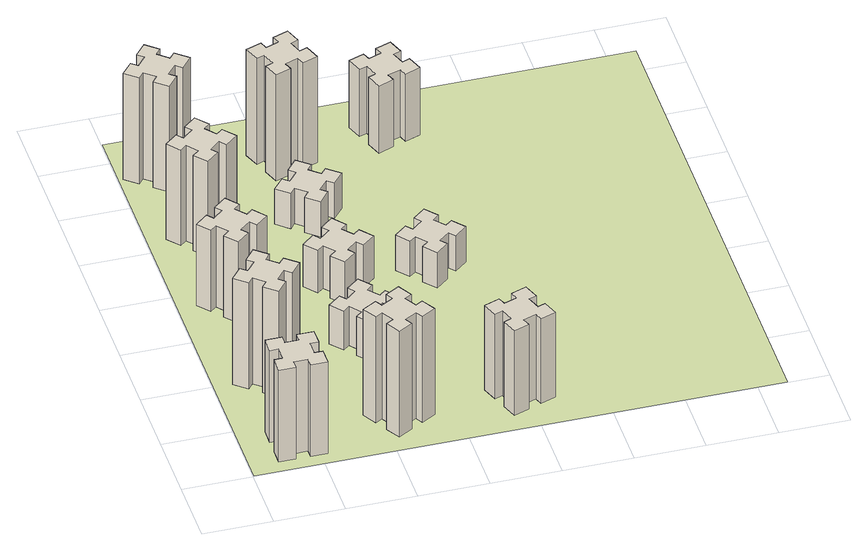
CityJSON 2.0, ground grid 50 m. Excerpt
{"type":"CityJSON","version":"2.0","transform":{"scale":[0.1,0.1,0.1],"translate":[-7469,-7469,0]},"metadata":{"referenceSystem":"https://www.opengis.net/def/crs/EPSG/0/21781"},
"CityObjects":{
"building1":{"type":"Building","attributes":{"class":"1000","function":"1000","usage":"1000","yearOfConstruction":2016,"roofType":"1000","measuredHeight":78,"storeysAboveGround":30,"storeysBelowGround":0},"geometry":[{"type":"Solid","lod":"1","boundaries":[[[[0,1,2,3,4,5,6,7,8,9,10,11,12,13,14,15,16,17,18,19]],[[17,16,20,21]],[[16,15,22,20]],[[15,14,23,22]],[[14,13,24,23]],[[13,12,25,24]],[[12,11,26,25]],[[11,10,27,26]],[[10,9,28,27]],[[9,8,29,28]],[[8,7,30,29]],[[7,6,31,30]],[[6,5,32,31]],[[5,4,33,32]],[[4,3,34,33]],[[3,2,35,34]],[[2,1,36,35]],[[1,0,37,36]],[[0,19,38,37]],[[19,18,39,38]],[[18,17,21,39]],[[24,25,26,27,28,29,30,31,32,33,34,35,36,37,38,39,21,20,22,23]]]]}]},
"building2":{"type":"Building","attributes":{"class":"1000","function":"1000","usage":"1000","yearOfConstruction":2016,"roofType":"1000","measuredHeight":90,"storeysAboveGround":30,"storeysBelowGround":0},"geometry":[{"type":"Solid","lod":"1","boundaries":[[[[40,41,42,43,44,45,46,47,48,49,50,51,52,53,54,55,56,57,58,59]],[[57,56,60,61]],[[56,55,62,60]],[[55,54,63,62]],[[54,53,64,63]],[[53,52,65,64]],[[52,51,66,65]],[[51,50,67,66]],[[50,49,68,67]],[[49,48,69,68]],[[48,47,70,69]],[[47,46,71,70]],[[46,45,72,71]],[[45,44,73,72]],[[44,43,74,73]],[[43,42,75,74]],[[42,41,76,75]],[[41,40,77,76]],[[40,59,78,77]],[[59,58,79,78]],[[58,57,61,79]],[[64,65,66,67,68,69,70,71,72,73,74,75,76,77,78,79,61,60,62,63]]]]}]},
"building3":{"type":"Building","attributes":{"class":"1000","function":"1000","usage":"1000","yearOfConstruction":2016,"roofType":"1000","measuredHeight":69,"storeysAboveGround":30,"storeysBelowGround":0},"geometry":[{"type":"Solid","lod":"1","boundaries":[[[[80,81,82,83,84,85,86,87,88,89,90,91,92,93,94,95,96,97,98,99]],[[97,96,100,101]],[[96,95,102,100]],[[95,94,103,102]],[[94,93,104,103]],[[93,92,105,104]],[[92,91,106,105]],[[91,90,107,106]],[[90,89,108,107]],[[89,88,109,108]],[[88,87,110,109]],[[87,86,111,110]],[[86,85,112,111]],[[85,84,113,112]],[[84,83,114,113]],[[83,82,115,114]],[[82,81,116,115]],[[81,80,117,116]],[[80,99,118,117]],[[99,98,119,118]],[[98,97,101,119]],[[104,105,106,107,108,109,110,111,112,113,114,115,116,117,118,119,101,100,102,103]]]]}]},
"building4":{"type":"Building","attributes":{"class":"1000","function":"1000","usage":"1000","yearOfConstruction":2016,"roofType":"1000","measuredHeight":81,"storeysAboveGround":30,"storeysBelowGround":0},"geometry":[{"type":"Solid","lod":"1","boundaries":[[[[120,121,122,123,124,125,126,127,128,129,130,131,132,133,134,135,136,137,138,139]],[[137,136,140,141]],[[136,135,142,140]],[[135,134,143,142]],[[134,133,144,143]],[[133,132,145,144]],[[132,131,146,145]],[[131,130,147,146]],[[130,129,148,147]],[[129,128,149,148]],[[128,127,150,149]],[[127,126,151,150]],[[126,125,152,151]],[[125,124,153,152]],[[124,123,154,153]],[[123,122,155,154]],[[122,121,156,155]],[[121,120,157,156]],[[120,139,158,157]],[[139,138,159,158]],[[138,137,141,159]],[[144,145,146,147,148,149,150,151,152,153,154,155,156,157,158,159,141,140,142,143]]]]}]},
"building5":{"type":"Building","attributes":{"class":"1000","function":"1000","usage":"1000","yearOfConstruction":2016,"roofType":"1000","measuredHeight":90,"storeysAboveGround":30,"storeysBelowGround":0},"geometry":[{"type":"Solid","lod":"1","boundaries":[[[[160,161,162,163,164,165,166,167,168,169,170,171,172,173,174,175,176,177,178,179]],[[177,176,180,181]],[[176,175,182,180]],[[175,174,183,182]],[[174,173,184,183]],[[173,172,185,184]],[[172,171,186,185]],[[171,170,187,186]],[[170,169,188,187]],[[169,168,189,188]],[[168,167,190,189]],[[167,166,191,190]],[[166,165,192,191]],[[165,164,193,192]],[[164,163,194,193]],[[163,162,195,194]],[[162,161,196,195]],[[161,160,197,196]],[[160,179,198,197]],[[179,178,199,198]],[[178,177,181,199]],[[184,185,186,187,188,189,190,191,192,193,194,195,196,197,198,199,181,180,182,183]]]]}]},
"building6":{"type":"Building","attributes":{"class":"1000","function":"1000","usage":"1000","yearOfConstruction":2016,"roofType":"1000","measuredHeight":90,"storeysAboveGround":30,"storeysBelowGround":0},"geometry":[{"type":"Solid","lod":"1","boundaries":[[[[200,201,202,203,204,205,206,207,208,209,210,211,212,213,214,215,216,217,218,219]],[[217,216,220,221]],[[216,215,222,220]],[[215,214,223,222]],[[214,213,224,223]],[[213,212,225,224]],[[212,211,226,225]],[[211,210,227,226]],[[210,209,228,227]],[[209,208,229,228]],[[208,207,230,229]],[[207,206,231,230]],[[206,205,232,231]],[[205,204,233,232]],[[204,203,234,233]],[[203,202,235,234]],[[202,201,236,235]],[[201,200,237,236]],[[200,219,238,237]],[[219,218,239,238]],[[218,217,221,239]],[[224,225,226,227,228,229,230,231,232,233,234,235,236,237,238,239,221,220,222,223]]]]}]},
"building7":{"type":"Building","attributes":{"class":"1000","function":"1000","usage":"1000","yearOfConstruction":2016,"roofType":"1000","measuredHeight":33,"storeysAboveGround":30,"storeysBelowGround":0},"geometry":[{"type":"Solid","lod":"1","boundaries":[[[[240,241,242,243,244,245,246,247,248,249,250,251,252,253,254,255,256,257,258,259]],[[257,256,260,261]],[[256,255,262,260]],[[255,254,263,262]],[[254,253,264,263]],[[253,252,265,264]],[[252,251,266,265]],[[251,250,267,266]],[[250,249,268,267]],[[249,248,269,268]],[[248,247,270,269]],[[247,246,271,270]],[[246,245,272,271]],[[245,244,273,272]],[[244,243,274,273]],[[243,242,275,274]],[[242,241,276,275]],[[241,240,277,276]],[[240,259,278,277]],[[259,258,279,278]],[[258,257,261,279]],[[264,265,266,267,268,269,270,271,272,273,274,275,276,277,278,279,261,260,262,263]]]]}]},
"building8":{"type":"Building","attributes":{"class":"1000","function":"1000","usage":"1000","yearOfConstruction":2016,"roofType":"1000","measuredHeight":36,"storeysAboveGround":30,"storeysBelowGround":0},"geometry":[{"type":"Solid","lod":"1","boundaries":[[[[280,281,282,283,284,285,286,287,288,289,290,291,292,293,294,295,296,297,298,299]],[[297,296,300,301]],[[296,295,302,300]],[[295,294,303,302]],[[294,293,304,303]],[[293,292,305,304]],[[292,291,306,305]],[[291,290,307,306]],[[290,289,308,307]],[[289,288,309,308]],[[288,287,310,309]],[[287,286,311,310]],[[286,285,312,311]],[[285,284,313,312]],[[284,283,314,313]],[[283,282,315,314]],[[282,281,316,315]],[[281,280,317,316]],[[280,299,318,317]],[[299,298,319,318]],[[298,297,301,319]],[[304,305,306,307,308,309,310,311,312,313,314,315,316,317,318,319,301,300,302,303]]]]}]},
"building9":{"type":"Building","attributes":{"class":"1000","function":"1000","usage":"1000","yearOfConstruction":2016,"roofType":"1000","measuredHeight":30,"storeysAboveGround":30,"storeysBelowGround":0},"geometry":[{"type":"Solid","lod":"1","boundaries":[[[[320,321,322,323,324,325,326,327,328,329,330,331,332,333,334,335,336,337,338,339]],[[337,336,340,341]],[[336,335,342,340]],[[335,334,343,342]],[[334,333,344,343]],[[333,332,345,344]],[[332,331,346,345]],[[331,330,347,346]],[[330,329,348,347]],[[329,328,349,348]],[[328,327,350,349]],[[327,326,351,350]],[[326,325,352,351]],[[325,324,353,352]],[[324,323,354,353]],[[323,322,355,354]],[[322,321,356,355]],[[321,320,357,356]],[[320,339,358,357]],[[339,338,359,358]],[[338,337,341,359]],[[344,345,346,347,348,349,350,351,352,353,354,355,356,357,358,359,341,340,342,343]]]]}]},
"building10":{"type":"Building","attributes":{"class":"1000","function":"1000","usage":"1000","yearOfConstruction":2016,"roofType":"1000","measuredHeight":72,"storeysAboveGround":30,"storeysBelowGround":0},"geometry":[{"type":"Solid","lod":"1","boundaries":[[[[360,361,362,363,364,365,366,367,368,369,370,371,372,373,374,375,376,377,378,379]],[[377,376,380,381]],[[376,375,382,380]],[[375,374,383,382]],[[374,373,384,383]],[[373,372,385,384]],[[372,371,386,385]],[[371,370,387,386]],[[370,369,388,387]],[[369,368,389,388]],[[368,367,390,389]],[[367,366,391,390]],[[366,365,392,391]],[[365,364,393,392]],[[364,363,394,393]],[[363,362,395,394]],[[362,361,396,395]],[[361,360,397,396]],[[360,379,398,397]],[[379,378,399,398]],[[378,377,381,399]],[[384,385,386,387,388,389,390,391,392,393,394,395,396,397,398,399,381,380,382,383]]]]}]},
"building11":{"type":"Building","attributes":{"class":"1000","function":"1000","usage":"1000","yearOfConstruction":2016,"roofType":"1000","measuredHeight":90,"storeysAboveGround":30,"storeysBelowGround":0},"geometry":[{"type":"Solid","lod":"1","boundaries":[[[[400,401,402,403,404,405,406,407,408,409,410,411,412,413,414,415,416,417,418,419]],[[417,416,420,421]],[[416,415,422,420]],[[415,414,423,422]],[[414,413,424,423]],[[413,412,425,424]],[[412,411,426,425]],[[411,410,427,426]],[[410,409,428,427]],[[409,408,429,428]],[[408,407,430,429]],[[407,406,431,430]],[[406,405,432,431]],[[405,404,433,432]],[[404,403,434,433]],[[403,402,435,434]],[[402,401,436,435]],[[401,400,437,436]],[[400,419,438,437]],[[419,418,439,438]],[[418,417,421,439]],[[424,425,426,427,428,429,430,431,432,433,434,435,436,437,438,439,421,420,422,423]]]]}]},
"building12":{"type":"Building","attributes":{"class":"1000","function":"1000","usage":"1000","yearOfConstruction":2016,"roofType":"1000","measuredHeight":30,"storeysAboveGround":30,"storeysBelowGround":0},"geometry":[{"type":"Solid","lod":"1","boundaries":[[[[440,441,442,443,444,445,446,447,448,449,450,451,452,453,454,455,456,457,458,459]],[[457,456,460,461]],[[456,455,462,460]],[[455,454,463,462]],[[454,453,464,463]],[[453,452,465,464]],[[452,451,466,465]],[[451,450,467,466]],[[450,449,468,467]],[[449,448,469,468]],[[448,447,470,469]],[[447,446,471,470]],[[446,445,472,471]],[[445,444,473,472]],[[444,443,474,473]],[[443,442,475,474]],[[442,441,476,475]],[[441,440,477,476]],[[440,459,478,477]],[[459,458,479,478]],[[458,457,461,479]],[[464,465,466,467,468,469,470,471,472,473,474,475,476,477,478,479,461,460,462,463]]]]}]},
"building13":{"type":"Building","attributes":{"class":"1000","function":"1000","usage":"1000","yearOfConstruction":2016,"roofType":"1000","measuredHeight":57,"storeysAboveGround":30,"storeysBelowGround":0},"geometry":[{"type":"Solid","lod":"1","boundaries":[[[[480,481,482,483,484,485,486,487,488,489,490,491,492,493,494,495,496,497,498,499]],[[497,496,500,501]],[[496,495,502,500]],[[495,494,503,502]],[[494,493,504,503]],[[493,492,505,504]],[[492,491,506,505]],[[491,490,507,506]],[[490,489,508,507]],[[489,488,509,508]],[[488,487,510,509]],[[487,486,511,510]],[[486,485,512,511]],[[485,484,513,512]],[[484,483,514,513]],[[483,482,515,514]],[[482,481,516,515]],[[481,480,517,516]],[[480,499,518,517]],[[499,498,519,518]],[[498,497,501,519]],[[504,505,506,507,508,509,510,511,512,513,514,515,516,517,518,519,501,500,502,503]]]]}]},
"landuse1":{"type":"LandUse","attributes":{"name":"plot1","function":"1010"},"geometry":[{"type":"MultiSurface","lod":"1","boundaries":[[[520,521,522,523]]]}]}
},
"vertices":[
[265,325,0],[265,225,0],[205,225,0],[205,105,0],[325,105,0],[325,165,0],[425,165,0],[425,105,0],[545,105,0],[545,225,0],[485,225,0],[485,325,0],[545,325,0],[545,445,0],[425,445,0],[425,385,0],[325,385,0],[325,445,0],[205,445,0],[205,325,0],[325,385,780],[325,445,780],[425,385,780],[425,445,780],[545,445,780],[545,325,780],[485,325,780],[485,225,780],[545,225,780],[545,105,780],[425,105,780],[425,165,780],[325,165,780],[325,105,780],[205,105,780],[205,225,780],[265,225,780],[265,325,780],[205,325,780],[205,445,780],
[484,1067,0],[408,1132,0],[446,1178,0],[354,1255,0],[277,1163,0],[323,1124,0],[259,1048,0],[213,1086,0],[136,994,0],[228,917,0],[266,963,0],[343,899,0],[304,853,0],[396,776,0],[473,868,0],[427,906,0],[492,983,0],[538,944,0],[615,1036,0],[523,1113,0],[492,983,900],[538,944,900],[427,906,900],[473,868,900],[396,776,900],[304,853,900],[343,899,900],[266,963,900],[228,917,900],[136,994,900],[213,1086,900],[259,1048,900],[323,1124,900],[277,1163,900],[354,1255,900],[446,1178,900],[408,1132,900],[484,1067,900],[523,1113,900],[615,1036,900],
[492,1888,0],[427,1964,0],[473,2003,0],[396,2095,0],[304,2018,0],[343,1972,0],[266,1907,0],[228,1953,0],[136,1876,0],[213,1784,0],[259,1823,0],[323,1746,0],[277,1708,0],[354,1616,0],[446,1693,0],[408,1739,0],[484,1803,0],[523,1757,0],[615,1834,0],[538,1926,0],[484,1803,690],[523,1757,690],[408,1739,690],[446,1693,690],[354,1616,690],[277,1708,690],[323,1746,690],[259,1823,690],[213,1784,690],[136,1876,690],[228,1953,690],[266,1907,690],[343,1972,690],[304,2018,690],[396,2095,690],[473,2003,690],[427,1964,690],[492,1888,690],[538,1926,690],[615,1834,690],
[343,2712,0],[266,2647,0],[228,2693,0],[136,2616,0],[213,2524,0],[259,2563,0],[323,2486,0],[277,2448,0],[354,2356,0],[446,2433,0],[408,2479,0],[484,2543,0],[523,2497,0],[615,2574,0],[538,2666,0],[492,2628,0],[427,2704,0],[473,2743,0],[396,2835,0],[304,2758,0],[427,2704,810],[473,2743,810],[492,2628,810],[538,2666,810],[615,2574,810],[523,2497,810],[484,2543,810],[408,2479,810],[446,2433,810],[354,2356,810],[277,2448,810],[323,2486,810],[259,2563,810],[213,2524,810],[136,2616,810],[228,2693,810],[266,2647,810],[343,2712,810],[304,2758,810],[396,2835,810],
[1127,255,0],[1214,305,0],[1244,253,0],[1348,313,0],[1288,417,0],[1236,387,0],[1186,474,0],[1238,504,0],[1178,608,0],[1074,548,0],[1104,496,0],[1017,446,0],[987,498,0],[883,438,0],[943,334,0],[995,364,0],[1045,277,0],[993,247,0],[1053,143,0],[1157,203,0],[1045,277,900],[993,247,900],[995,364,900],[943,334,900],[883,438,900],[987,498,900],[1017,446,900],[1104,496,900],[1074,548,900],[1178,608,900],[1238,504,900],[1186,474,900],[1236,387,900],[1288,417,900],[1348,313,900],[1244,253,900],[1214,305,900],[1127,255,900],[1157,203,900],[1053,143,900],
[384,3387,0],[308,3452,0],[346,3498,0],[254,3575,0],[177,3483,0],[223,3444,0],[159,3368,0],[113,3406,0],[36,3314,0],[128,3237,0],[166,3283,0],[243,3219,0],[204,3173,0],[296,3096,0],[373,3188,0],[327,3226,0],[392,3303,0],[438,3264,0],[515,3356,0],[423,3433,0],[392,3303,900],[438,3264,900],[327,3226,900],[373,3188,900],[296,3096,900],[204,3173,900],[243,3219,900],[166,3283,900],[128,3237,900],[36,3314,900],[113,3406,900],[159,3368,900],[223,3444,900],[177,3483,900],[254,3575,900],[346,3498,900],[308,3452,900],[384,3387,900],[423,3433,900],[515,3356,900],
[1083,1332,0],[1006,1267,0],[968,1313,0],[876,1236,0],[953,1144,0],[999,1183,0],[1063,1106,0],[1017,1068,0],[1094,976,0],[1186,1053,0],[1148,1099,0],[1224,1163,0],[1263,1117,0],[1355,1194,0],[1278,1286,0],[1232,1248,0],[1167,1324,0],[1213,1363,0],[1136,1455,0],[1044,1378,0],[1167,1324,330],[1213,1363,330],[1232,1248,330],[1278,1286,330],[1355,1194,330],[1263,1117,330],[1224,1163,330],[1148,1099,330],[1186,1053,330],[1094,976,330],[1017,1068,330],[1063,1106,330],[999,1183,330],[953,1144,330],[876,1236,330],[968,1313,330],[1006,1267,330],[1083,1332,330],[1044,1378,330],[1136,1455,330],
[1083,1972,0],[1006,1907,0],[968,1953,0],[876,1876,0],[953,1784,0],[999,1823,0],[1063,1746,0],[1017,1708,0],[1094,1616,0],[1186,1693,0],[1148,1739,0],[1224,1803,0],[1263,1757,0],[1355,1834,0],[1278,1926,0],[1232,1888,0],[1167,1964,0],[1213,2003,0],[1136,2095,0],[1044,2018,0],[1167,1964,360],[1213,2003,360],[1232,1888,360],[1278,1926,360],[1355,1834,360],[1263,1757,360],[1224,1803,360],[1148,1739,360],[1186,1693,360],[1094,1616,360],[1017,1708,360],[1063,1746,360],[999,1823,360],[953,1784,360],[876,1876,360],[968,1953,360],[1006,1907,360],[1083,1972,360],[1044,2018,360],[1136,2095,360],
[1006,2543,0],[1083,2479,0],[1044,2433,0],[1136,2356,0],[1213,2448,0],[1167,2486,0],[1232,2563,0],[1278,2524,0],[1355,2616,0],[1263,2693,0],[1224,2647,0],[1148,2712,0],[1186,2758,0],[1094,2835,0],[1017,2743,0],[1063,2704,0],[999,2628,0],[953,2666,0],[876,2574,0],[968,2497,0],[999,2628,300],[953,2666,300],[1063,2704,300],[1017,2743,300],[1094,2835,300],[1186,2758,300],[1148,2712,300],[1224,2647,300],[1263,2693,300],[1355,2616,300],[1278,2524,300],[1232,2563,300],[1167,2486,300],[1213,2448,300],[1136,2356,300],[1044,2433,300],[1083,2479,300],[1006,2543,300],[968,2497,300],[876,2574,300],
[1965,496,0],[1871,462,0],[1850,518,0],[1737,477,0],[1779,364,0],[1835,385,0],[1869,291,0],[1813,270,0],[1854,157,0],[1967,199,0],[1946,255,0],[2040,289,0],[2060,233,0],[2173,274,0],[2132,387,0],[2076,366,0],[2042,460,0],[2098,480,0],[2057,593,0],[1944,552,0],[2042,460,720],[2098,480,720],[2076,366,720],[2132,387,720],[2173,274,720],[2060,233,720],[2040,289,720],[1946,255,720],[1967,199,720],[1854,157,720],[1813,270,720],[1869,291,720],[1835,385,720],[1779,364,720],[1737,477,720],[1850,518,720],[1871,462,720],[1965,496,720],[1944,552,720],[2057,593,720],
[1125,3356,0],[1031,3322,0],[1010,3378,0],[897,3337,0],[939,3224,0],[995,3245,0],[1029,3151,0],[973,3130,0],[1014,3017,0],[1127,3059,0],[1106,3115,0],[1200,3149,0],[1220,3093,0],[1333,3134,0],[1292,3247,0],[1236,3226,0],[1202,3320,0],[1258,3340,0],[1217,3453,0],[1104,3412,0],[1202,3320,900],[1258,3340,900],[1236,3226,900],[1292,3247,900],[1333,3134,900],[1220,3093,900],[1200,3149,900],[1106,3115,900],[1127,3059,900],[1014,3017,900],[973,3130,900],[1029,3151,900],[995,3245,900],[939,3224,900],[897,3337,900],[1010,3378,900],[1031,3322,900],[1125,3356,900],[1104,3412,900],[1217,3453,900],
[1872,1888,0],[1807,1964,0],[1853,2003,0],[1776,2095,0],[1684,2018,0],[1723,1972,0],[1646,1907,0],[1608,1953,0],[1516,1876,0],[1593,1784,0],[1639,1823,0],[1703,1746,0],[1657,1708,0],[1734,1616,0],[1826,1693,0],[1788,1739,0],[1864,1803,0],[1903,1757,0],[1995,1834,0],[1918,1926,0],[1864,1803,300],[1903,1757,300],[1788,1739,300],[1826,1693,300],[1734,1616,300],[1657,1708,300],[1703,1746,300],[1639,1823,300],[1593,1784,300],[1516,1876,300],[1608,1953,300],[1646,1907,300],[1723,1972,300],[1684,2018,300],[1776,2095,300],[1853,2003,300],[1807,1964,300],[1872,1888,300],[1918,1926,300],[1995,1834,300],
[1846,3215,0],[1940,3249,0],[1960,3193,0],[2073,3234,0],[2032,3347,0],[1976,3326,0],[1942,3420,0],[1998,3440,0],[1957,3553,0],[1844,3512,0],[1865,3456,0],[1771,3422,0],[1750,3478,0],[1637,3437,0],[1679,3324,0],[1735,3345,0],[1769,3251,0],[1713,3230,0],[1754,3117,0],[1867,3159,0],[1769,3251,570],[1713,3230,570],[1735,3345,570],[1679,3324,570],[1637,3437,570],[1750,3478,570],[1771,3422,570],[1865,3456,570],[1844,3512,570],[1957,3553,570],[1998,3440,570],[1942,3420,570],[1976,3326,570],[2032,3347,570],[2073,3234,570],[1960,3193,570],[1940,3249,570],[1846,3215,570],[1867,3159,570],[1754,3117,570],
[5,3705,0],[3705,3705,0],[3705,5,0],[5,5,0]
]}
